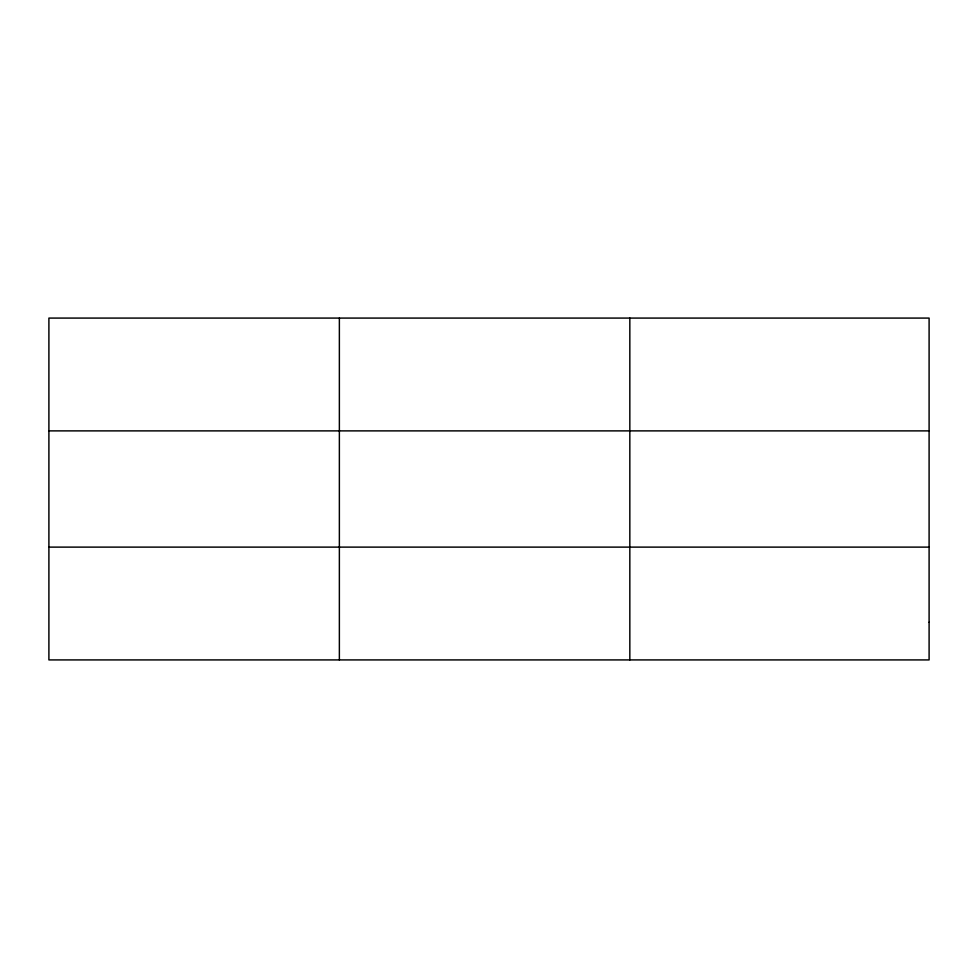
<?xml version="1.0" encoding="UTF-8"?>
<svg xmlns="http://www.w3.org/2000/svg" width="978" height="978" viewBox="0 0 978 978"><rect width="100%" height="100%" fill="white"/><g stroke="black" fill="none" stroke-linecap="round" stroke-linejoin="round"><path stroke-width="1.47" d="M339.366 659.918L339.366 318.082M629.832 659.918L629.832 318.082M48.9 430.882L929.1 430.882M48.9 547.118L929.1 547.118M929.1 622.314L929.1 659.918L48.9 659.918L48.9 318.082L929.1 318.082L929.1 622.314"/></g></svg>
